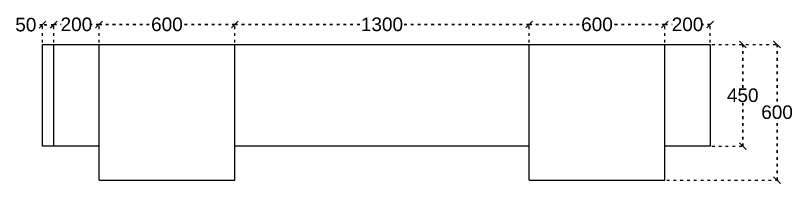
# Model space of a CAD drawing. Header units: millimetres. Extents: x 221542 to 643377, y 20779 to 241923.
# Drawn here: x 310617 to 314050, y 118647 to 119389 of the extents above; entities that cross this region are included whole.
import ezdxf

# ---------------------------------------------------------------- set-up
doc = ezdxf.new("R2010")
doc.units = ezdxf.units.MM
doc.header["$MEASUREMENT"] = 0
doc.linetypes.add('ACAD_ISO03W100', pattern=[30, 12, -18])
doc.layers.add('Walls', color=253, linetype='Continuous')
doc.styles.get("Standard").update_dxf_attribs({"font": 'arial.ttf'})
doc.dimstyles.get("Standard").update_dxf_attribs({"dimtxt": 60, "dimasz": 30, "dimexe": 7.75, "dimexo": 8.13, "dimgap": 0.63, "dimtad": 0, "dimtih": 1, "dimtoh": 1, "dimdec": 0, "dimzin": 0, "dimtxsty": 'Standard', "dimblk": 'OBLIQUE', "dimcen": 2.25, "dimclrd": 1, "dimclre": 1, "dimclrt": 1, "dimadec": 0, "dimazin": 0, "dimtfac": 1, "dimtdec": 0, "dimtofl": 0, "dimtmove": 0, "dimatfit": 3, "dimfxl": 1, "dimtolj": 1, "dimtzin": 0, "dimlwd": 30, "dimarcsym": 0})

# ---------------------------------------------------------------- blocks, each defined once
blk = doc.blocks.new('_Oblique')
at = {"color": 0, "linetype": 'ByBlock', "lineweight": -2}
blk.add_line((-0.5, -0.5), (0.5, 0.5), dxfattribs=at)
blk = doc.blocks.new('*D1027')
at = {"layer": 'Defpoints', "color": 0, "linetype": 'ACAD_ISO03W100', "transparency": 16777216}
for p in [(313486, 119350), (312886, 119261.5), (313486, 119261.5)]:
    blk.add_point(p, dxfattribs=at)
at = {"layer": 'Walls', "color": 1, "linetype": 'ACAD_ISO03W100', "lineweight": -2, "transparency": 16777216}
for p, q in [((312886, 119269.6), (312886, 119357.8)), ((313486, 119269.6), (313486, 119357.8))]:
    blk.add_line(p, q, dxfattribs=at)
at = {"layer": 'Walls', "color": 1, "linetype": 'ACAD_ISO03W100', "lineweight": 30, "transparency": 16777216}
for p, q in [((312886, 119350), (313119, 119350)), ((313486, 119350), (313253, 119350))]:
    blk.add_line(p, q, dxfattribs=at)
at = {"layer": 'Walls', "color": 1, "linetype": 'ACAD_ISO03W100', "lineweight": 30, "transparency": 16777216, "xscale": 30, "yscale": 30, "zscale": 30, "rotation": 180}
blk.add_blockref('_Oblique', (312886, 119350), dxfattribs=at)
at = {"layer": 'Walls', "color": 1, "linetype": 'ACAD_ISO03W100', "lineweight": 30, "transparency": 16777216, "xscale": 30, "yscale": 30, "zscale": 30}
blk.add_blockref('_Oblique', (313486, 119350), dxfattribs=at)
at = {"layer": 'Walls', "color": 1, "linetype": 'ACAD_ISO03W100', "transparency": 16777216, "insert": (313186, 119350), "char_height": 60, "attachment_point": 5}
blk.add_mtext('\\A1;600', dxfattribs=at)
blk = doc.blocks.new('*D1028')
at = {"layer": 'Defpoints', "color": 0, "linetype": 'ACAD_ISO03W100', "transparency": 16777216}
for p in [(313686, 119350), (313486, 119261.5), (313686, 119261.5)]:
    blk.add_point(p, dxfattribs=at)
at = {"layer": 'Walls', "color": 1, "linetype": 'ACAD_ISO03W100', "lineweight": -2, "transparency": 16777216}
for p, q in [((313486, 119269.6), (313486, 119357.8)), ((313686, 119269.6), (313686, 119357.8))]:
    blk.add_line(p, q, dxfattribs=at)
at = {"layer": 'Walls', "color": 1, "linetype": 'ACAD_ISO03W100', "lineweight": 30, "transparency": 16777216}
for p, q in [((313486, 119350), (313518.7, 119350)), ((313686, 119350), (313653.3, 119350))]:
    blk.add_line(p, q, dxfattribs=at)
at = {"layer": 'Walls', "color": 1, "linetype": 'ACAD_ISO03W100', "lineweight": 30, "transparency": 16777216, "xscale": 30, "yscale": 30, "zscale": 30, "rotation": 180}
blk.add_blockref('_Oblique', (313486, 119350), dxfattribs=at)
at = {"layer": 'Walls', "color": 1, "linetype": 'ACAD_ISO03W100', "lineweight": 30, "transparency": 16777216, "xscale": 30, "yscale": 30, "zscale": 30}
blk.add_blockref('_Oblique', (313686, 119350), dxfattribs=at)
at = {"layer": 'Walls', "color": 1, "linetype": 'ACAD_ISO03W100', "transparency": 16777216, "insert": (313586, 119350), "char_height": 60, "attachment_point": 5}
blk.add_mtext('\\A1;200', dxfattribs=at)
blk = doc.blocks.new('*D1029')
at = {"layer": 'Defpoints', "color": 0, "linetype": 'ACAD_ISO03W100', "transparency": 16777216}
for p in [(311586, 119350), (311586, 119261.5), (312886, 119261.5)]:
    blk.add_point(p, dxfattribs=at)
at = {"layer": 'Walls', "color": 1, "linetype": 'ACAD_ISO03W100', "lineweight": -2, "transparency": 16777216}
for p, q in [((311586, 119269.6), (311586, 119357.8)), ((312886, 119269.6), (312886, 119357.8))]:
    blk.add_line(p, q, dxfattribs=at)
at = {"layer": 'Walls', "color": 1, "linetype": 'ACAD_ISO03W100', "lineweight": 30, "transparency": 16777216}
for p, q in [((311586, 119350), (312148.7, 119350)), ((312886, 119350), (312323.3, 119350))]:
    blk.add_line(p, q, dxfattribs=at)
at = {"layer": 'Walls', "color": 1, "linetype": 'ACAD_ISO03W100', "lineweight": 30, "transparency": 16777216, "xscale": 30, "yscale": 30, "zscale": 30, "rotation": 180}
blk.add_blockref('_Oblique', (311586, 119350), dxfattribs=at)
at = {"layer": 'Walls', "color": 1, "linetype": 'ACAD_ISO03W100', "lineweight": 30, "transparency": 16777216, "xscale": 30, "yscale": 30, "zscale": 30}
blk.add_blockref('_Oblique', (312886, 119350), dxfattribs=at)
at = {"layer": 'Walls', "color": 1, "linetype": 'ACAD_ISO03W100', "transparency": 16777216, "insert": (312236, 119350), "char_height": 60, "attachment_point": 5}
blk.add_mtext('\\A1;1300', dxfattribs=at)
blk = doc.blocks.new('*D1030')
at = {"layer": 'Defpoints', "color": 0, "linetype": 'ACAD_ISO03W100', "transparency": 16777216}
for p in [(310986, 119350), (310986, 119261.5), (311586, 119261.5)]:
    blk.add_point(p, dxfattribs=at)
at = {"layer": 'Walls', "color": 1, "linetype": 'ACAD_ISO03W100', "lineweight": -2, "transparency": 16777216}
for p, q in [((310986, 119269.6), (310986, 119357.8)), ((311586, 119269.6), (311586, 119357.8))]:
    blk.add_line(p, q, dxfattribs=at)
at = {"layer": 'Walls', "color": 1, "linetype": 'ACAD_ISO03W100', "lineweight": 30, "transparency": 16777216}
for p, q in [((310986, 119350), (311219, 119350)), ((311586, 119350), (311353, 119350))]:
    blk.add_line(p, q, dxfattribs=at)
at = {"layer": 'Walls', "color": 1, "linetype": 'ACAD_ISO03W100', "lineweight": 30, "transparency": 16777216, "xscale": 30, "yscale": 30, "zscale": 30, "rotation": 180}
blk.add_blockref('_Oblique', (310986, 119350), dxfattribs=at)
at = {"layer": 'Walls', "color": 1, "linetype": 'ACAD_ISO03W100', "lineweight": 30, "transparency": 16777216, "xscale": 30, "yscale": 30, "zscale": 30}
blk.add_blockref('_Oblique', (311586, 119350), dxfattribs=at)
at = {"layer": 'Walls', "color": 1, "linetype": 'ACAD_ISO03W100', "transparency": 16777216, "insert": (311286, 119350), "char_height": 60, "attachment_point": 5}
blk.add_mtext('\\A1;600', dxfattribs=at)
blk = doc.blocks.new('*D1031')
at = {"layer": 'Defpoints', "color": 0, "linetype": 'ACAD_ISO03W100', "transparency": 16777216}
for p in [(310786, 119350), (310786, 119261.5), (310986, 119261.5)]:
    blk.add_point(p, dxfattribs=at)
at = {"layer": 'Walls', "color": 1, "linetype": 'ACAD_ISO03W100', "lineweight": -2, "transparency": 16777216}
for p, q in [((310786, 119269.6), (310786, 119357.8)), ((310986, 119269.6), (310986, 119357.8))]:
    blk.add_line(p, q, dxfattribs=at)
at = {"layer": 'Walls', "color": 1, "linetype": 'ACAD_ISO03W100', "lineweight": 30, "transparency": 16777216}
for p, q in [((310786, 119350), (310818.7, 119350)), ((310986, 119350), (310953.3, 119350))]:
    blk.add_line(p, q, dxfattribs=at)
at = {"layer": 'Walls', "color": 1, "linetype": 'ACAD_ISO03W100', "lineweight": 30, "transparency": 16777216, "xscale": 30, "yscale": 30, "zscale": 30, "rotation": 180}
blk.add_blockref('_Oblique', (310786, 119350), dxfattribs=at)
at = {"layer": 'Walls', "color": 1, "linetype": 'ACAD_ISO03W100', "lineweight": 30, "transparency": 16777216, "xscale": 30, "yscale": 30, "zscale": 30}
blk.add_blockref('_Oblique', (310986, 119350), dxfattribs=at)
at = {"layer": 'Walls', "color": 1, "linetype": 'ACAD_ISO03W100', "transparency": 16777216, "insert": (310886, 119350), "char_height": 60, "attachment_point": 5}
blk.add_mtext('\\A1;200', dxfattribs=at)
blk = doc.blocks.new('*D1032')
at = {"layer": 'Defpoints', "color": 0, "linetype": 'ACAD_ISO03W100', "transparency": 16777216}
for p in [(310736, 119348.75), (310736, 119261.5), (310786, 119261.5)]:
    blk.add_point(p, dxfattribs=at)
at = {"layer": 'Walls', "color": 1, "linetype": 'ACAD_ISO03W100', "lineweight": -2, "transparency": 16777216}
for p, q in [((310736, 119269.63), (310736, 119356.5)), ((310786, 119269.63), (310786, 119356.5))]:
    blk.add_line(p, q, dxfattribs=at)
at = {"layer": 'Walls', "color": 1, "linetype": 'ACAD_ISO03W100', "lineweight": 30, "transparency": 16777216}
for p, q in [((310736, 119348.75), (310706, 119348.75)), ((310786, 119348.75), (310736, 119348.75))]:
    blk.add_line(p, q, dxfattribs=at)
at = {"layer": 'Walls', "color": 1, "linetype": 'ACAD_ISO03W100', "lineweight": 30, "transparency": 16777216, "xscale": 30, "yscale": 30, "zscale": 30, "rotation": 180}
blk.add_blockref('_Oblique', (310736, 119348.75), dxfattribs=at)
at = {"layer": 'Walls', "color": 1, "linetype": 'ACAD_ISO03W100', "lineweight": 30, "transparency": 16777216, "xscale": 30, "yscale": 30, "zscale": 30}
blk.add_blockref('_Oblique', (310786, 119348.75), dxfattribs=at)
at = {"layer": 'Walls', "color": 1, "linetype": 'ACAD_ISO03W100', "transparency": 16777216, "insert": (310662.49824, 119348.75), "char_height": 60, "attachment_point": 5}
blk.add_mtext('\\A1;50', dxfattribs=at)
blk = doc.blocks.new('*D1033')
at = {"layer": 'Defpoints', "color": 0, "linetype": 'ACAD_ISO03W100', "transparency": 16777216}
for p in [(313686, 119261.5), (313686, 118811.5), (313830, 118811.5)]:
    blk.add_point(p, dxfattribs=at)
at = {"layer": 'Walls', "color": 1, "linetype": 'ACAD_ISO03W100', "lineweight": -2, "transparency": 16777216}
for p, q in [((313694.1, 119261.5), (313837.8, 119261.5)), ((313694.1, 118811.5), (313837.8, 118811.5))]:
    blk.add_line(p, q, dxfattribs=at)
at = {"layer": 'Walls', "color": 1, "linetype": 'ACAD_ISO03W100', "lineweight": 30, "transparency": 16777216}
for p, q in [((313830, 119261.5), (313830, 119067.8)), ((313830, 118811.5), (313830, 119005.2))]:
    blk.add_line(p, q, dxfattribs=at)
at = {"layer": 'Walls', "color": 1, "linetype": 'ACAD_ISO03W100', "lineweight": 30, "transparency": 16777216, "xscale": 30, "yscale": 30, "zscale": 30}
for p, rotation in [((313830, 119261.5), 90), ((313830, 118811.5), 270)]:
    blk.add_blockref('_Oblique', p, dxfattribs=dict(at, rotation=rotation))
at = {"layer": 'Walls', "color": 1, "linetype": 'ACAD_ISO03W100', "transparency": 16777216, "insert": (313830, 119036.5), "char_height": 60, "attachment_point": 5}
blk.add_mtext('\\A1;450', dxfattribs=at)
blk = doc.blocks.new('*D1034')
at = {"layer": 'Defpoints', "color": 0, "linetype": 'ACAD_ISO03W100', "transparency": 16777216}
for p in [(313686, 119261.5), (313486, 118661.5), (313981.5, 118661.5)]:
    blk.add_point(p, dxfattribs=at)
at = {"layer": 'Walls', "color": 1, "linetype": 'ACAD_ISO03W100', "lineweight": -2, "transparency": 16777216}
for p, q in [((313694.1, 119261.5), (313989.3, 119261.5)), ((313494.1, 118661.5), (313989.3, 118661.5))]:
    blk.add_line(p, q, dxfattribs=at)
at = {"layer": 'Walls', "color": 1, "linetype": 'ACAD_ISO03W100', "lineweight": 30, "transparency": 16777216}
for p, q in [((313981.5, 119261.5), (313981.5, 118992.8)), ((313981.5, 118661.5), (313981.5, 118930.2))]:
    blk.add_line(p, q, dxfattribs=at)
at = {"layer": 'Walls', "color": 1, "linetype": 'ACAD_ISO03W100', "lineweight": 30, "transparency": 16777216, "xscale": 30, "yscale": 30, "zscale": 30}
for p, rotation in [((313981.5, 119261.5), 90), ((313981.5, 118661.5), 270)]:
    blk.add_blockref('_Oblique', p, dxfattribs=dict(at, rotation=rotation))
at = {"layer": 'Walls', "color": 1, "linetype": 'ACAD_ISO03W100', "transparency": 16777216, "insert": (313981.5, 118961.5), "char_height": 60, "attachment_point": 5}
blk.add_mtext('\\A1;600', dxfattribs=at)

msp = doc.modelspace()

# ---------------------------------------------------------------- linework, layer by layer
at = {"layer": 'Walls', "color": 18, "true_color": 0x000000}
for p, q in [((310736, 119261.5), (310786, 119261.5)), ((310736, 118811.5), (310736, 119261.5)), ((310786, 119261.5), (310986, 119261.5)), ((310786, 118811.5), (310786, 119261.5)), ((310986, 119261.5), (311586, 119261.5)), ((310986, 118661.5), (310986, 119261.5)), ((311586, 119261.5), (312886, 119261.5)), ((311586, 118661.5), (311586, 119261.5)), ((312886, 119261.5), (313486, 119261.5)), ((312886, 118661.5), (312886, 119261.5)), ((313486, 119261.5), (313686, 119261.5)), ((313486, 118661.5), (313486, 119261.5)), ((313686, 119261.5), (313686, 118811.5)), ((310986, 118811.5), (310736, 118811.5)), ((312886, 118811.5), (311586, 118811.5)), ((313686, 118811.5), (313486, 118811.5)), ((310986, 118661.5), (311586, 118661.5)), ((312886, 118661.5), (313486, 118661.5))]:
    msp.add_line(p, q, dxfattribs=at)

# ---------------------------------------------------------------- dimensions: what is measured, and where the dimension line sits
at = {"layer": 'Walls', "color": 18, "linetype": 'ACAD_ISO03W100', "true_color": 0x000000}
for base, p1, p2, picture, middle in [((310736, 119348.8), (310786, 119261.5), (310736, 119261.5), '*D1032', (310662.5, 119348.8)), ((310786, 119350), (310986, 119261.5), (310786, 119261.5), '*D1031', (310886, 119350)), ((310986, 119350), (311586, 119261.5), (310986, 119261.5), '*D1030', (311286, 119350)), ((311586, 119350), (312886, 119261.5), (311586, 119261.5), '*D1029', (312236, 119350)), ((313486, 119350), (312886, 119261.5), (313486, 119261.5), '*D1027', (313186, 119350)), ((313686, 119350), (313486, 119261.5), (313686, 119261.5), '*D1028', (313586, 119350))]:
    dim = msp.add_linear_dim(base=base, p1=p1, p2=p2, dimstyle='Standard', dxfattribs=at)
    dim.commit()
    dim.dimension.update_dxf_attribs({"geometry": picture, "text_midpoint": middle})
for base, p2, picture, middle in [((313981.5, 118661.5), (313486, 118661.5), '*D1034', (313981.5, 118961.5)), ((313830, 118811.5), (313686, 118811.5), '*D1033', (313830, 119036.5))]:
    dim = msp.add_linear_dim(base=base, p1=(313686, 119261.5), p2=p2, angle=90, dimstyle='Standard', dxfattribs=at)
    dim.commit()
    dim.dimension.update_dxf_attribs({"geometry": picture, "text_midpoint": middle})

doc.saveas('drawing.dxf')
